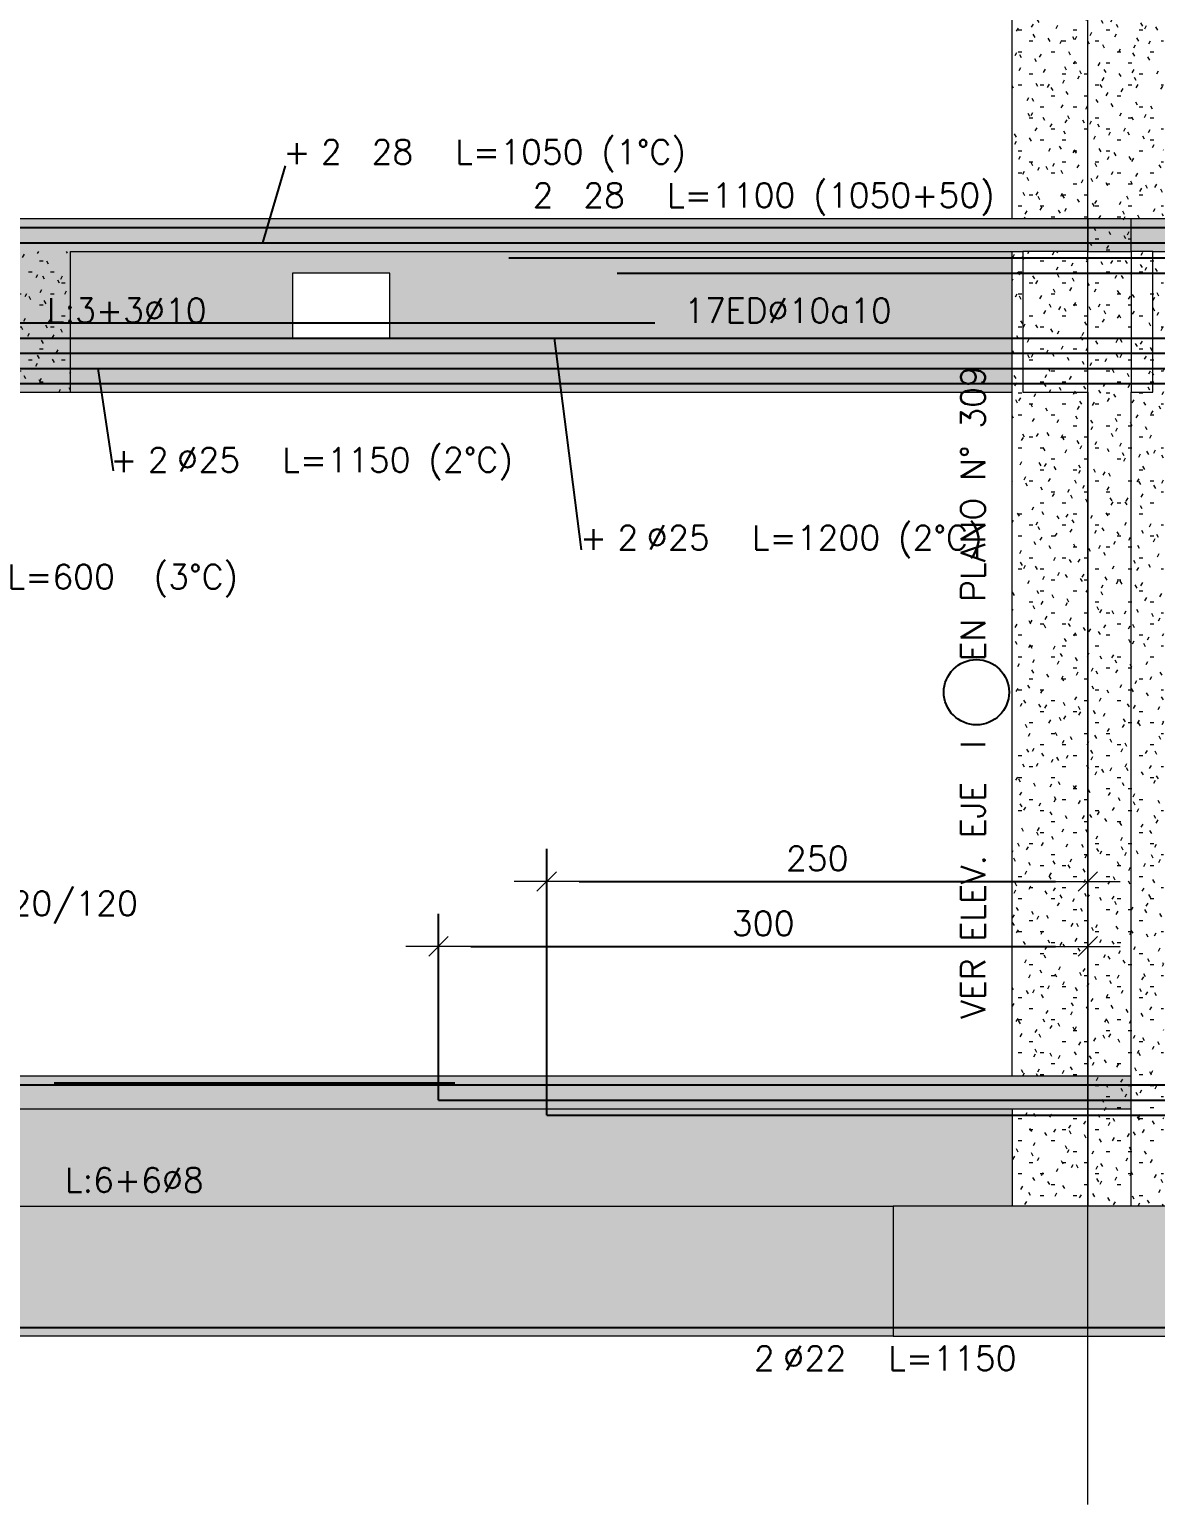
# Model space of a CAD drawing. Extents: x -3544 to 11711, y -11366 to 8565.
# Drawn here: x 3898 to 4418, y 1633 to 2315 of the extents above; entities that cross this region are included whole.
import ezdxf
from ezdxf.enums import TextEntityAlignment as Align

# ---------------------------------------------------------------- set-up
doc = ezdxf.new("R2010")
doc.units = 0
doc.header["$LTSCALE"] = 30
doc.header["$MEASUREMENT"] = 0
doc.linetypes.add('EJE2$0$RLE-PROYECCION', pattern=[0.71438, 0.47625, -0.23813])
doc.layers.get('0').update_dxf_attribs({"linetype": 'CONTINUOUS'})
doc.layers.add('EJE2$0$RLA-ACHURADO', color=30, linetype='EJE2$0$RLE-PROYECCION', lineweight=15, transparency=0.7)
for name, color, linetype, lineweight in [('EJE2$0$RLA-CONTORNO', 30, 'CONTINUOUS', 15), ('EJE2$0$RLA-COTAS', 7, 'CONTINUOUS', 9), ('EJE2$0$RLA-EJES', 1, 'CONTINUOUS', 9), ('EJE2$0$RLA-TEXTOS-1', 9, 'CONTINUOUS', 9)]:
    doc.layers.add(name, color=color, linetype=linetype, lineweight=lineweight)
doc.layers.add('EJE2$0$RLA-FE', color=7, linetype='CONTINUOUS')
doc.layers.add('EJE2$0$RLA-TEXTOS-FE', color=9, linetype='CONTINUOUS')
doc.styles.add('EJE2$0$RomanS', font='romans.shx', dxfattribs={"height": 11.25})
doc.dimstyles.new('EJE2$0$ING-50', dxfattribs={"dimscale": 50, "dimtxt": 0.27, "dimasz": 0.3, "dimexe": 0, "dimexo": 0, "dimgap": 0.1, "dimtad": 1, "dimdec": 1, "dimzin": 12, "dimdsep": 46, "dimtxsty": 'EJE2$0$RomanS', "dimblk": 'EJE2$0$TICK1', "dimblk1": 'EJE2$0$TICK1', "dimblk2": 'EJE2$0$TICK1', "dimcen": 0.09, "dimclrd": 2, "dimclre": 1, "dimclrt": 3, "dimadec": 0, "dimazin": 0, "dimtfac": 1, "dimtdec": 0, "dimtix": 1, "dimtmove": 2, "dimatfit": 3, "dimldrblk": 'EJE2$0$TICK1', "dimfxl": 0, "dimfxlon": 1, "dimtolj": 1, "dimtzin": 0, "dimarcsym": 0})
pattern_1 = [(0, (-1898.762, -1266.802), (20.32, 5.08), [1.676, -13.564, 1.676, -13.564, -81.28]), (0, (-1898.762, -1266.802), (20.32, 5.08), [-30.48, 1.676, -28.804, 1.676, -13.564, -35.56]), (0, (-1898.762, -1266.802), (20.32, 5.08), [-76.2, 1.676, -8.484, 1.676, -23.724]), (120, (-1891.142, -1264.262), (-14.559409, 15.057636), [1.676, -13.564, 1.676, -13.564, -81.28]), (120, (-1891.142, -1264.262), (-14.559409, 15.057636), [-30.48, 1.676, -28.804, 1.676, -13.564, -35.56]), (120, (-1891.142, -1264.262), (-14.559409, 15.057636), [-76.2, 1.676, -8.484, 1.676, -23.724]), (240, (-1888.602, -1254.102), (-5.760591, -20.137636), [1.676, -13.564, 1.676, -13.564, -81.28]), (240, (-1888.602, -1254.102), (-5.760591, -20.137636), [-30.48, 1.676, -28.804, 1.676, -13.564, -35.56]), (240, (-1888.602, -1254.102), (-5.760591, -20.137636), [-76.2, 1.676, -8.484, 1.676, -23.724])]

# ---------------------------------------------------------------- blocks, each defined once
blk = doc.blocks.new('*U204')
at = {"layer": 'EJE2$0$RLA-FE'}
for p, q in [((0, 0), (1118.21, 0)), ((1118.21, 0), (1168.21, 0)), ((1168.21, 0), (1200, 0)), ((1200, 0), (1200, 0))]:
    blk.add_line(p, q, dxfattribs=at)
at = {"layer": 'EJE2$0$RLA-FE', "color": 3, "style": 'EJE2$0$RomanS', "flags": 8}
for tag, p in [('F=', (622.3, 9.32)), ('NUM', (636.71, 9.32))]:
    blk.add_attdef(tag, text='', height=11.25, dxfattribs=at).set_placement(p, align=Align.RIGHT)
at = {"layer": 'EJE2$0$RLA-FE', "color": 3, "style": 'EJE2$0$RomanS'}
for tag, p, flags in [('PHI', (640.6, 9.54), 14), ('DIAM', (650.46, 9.32), 12), ('MINUS', (672.48, 9.32), 13), ('MARK', (685.87, 9.32), 13), ('TEXTO_FE1', (689.17, 9.32), 8), ('TEXTO_FE2', (756.69, 9.34), 8), ('TIPO', (598.8, -75.78), 13), ('NVECES', (584.93, -94.72), 13), ('NUMFE', (588.86, -114.48), 13), ('CAPA', (597.06, -133.6), 13), ('DESPLAZA', (278.34, -151.59), 13), ('ESPACIO', (284.39, -169.95), 13), ('CANT', (298.23, -188.75), 13)]:
    blk.add_attdef(tag, p, '', height=11.25, dxfattribs=dict(at, flags=flags))
blk = doc.blocks.new('*U208')
at = {"layer": 'EJE2$0$RLA-FE'}
blk.add_line((0, 0), (968.21, 0), dxfattribs=at)
at = {"layer": 'EJE2$0$RLA-FE', "color": 3, "style": 'EJE2$0$RomanS', "flags": 8}
for tag, p in [('F=', (256.2, 9.32)), ('NUM', (270.61, 9.32))]:
    blk.add_attdef(tag, text='', height=11.25, dxfattribs=at).set_placement(p, align=Align.RIGHT)
at = {"layer": 'EJE2$0$RLA-FE', "color": 3, "style": 'EJE2$0$RomanS'}
for tag, p, flags in [('PHI', (274.51, 9.54), 14), ('DIAM', (284.36, 9.32), 12), ('MINUS', (306.38, 9.32), 13), ('MARK', (319.78, 9.32), 13), ('TEXTO_FE1', (323.08, 9.32), 8), ('TEXTO_FE2', (390.6, 9.34), 8), ('TIPO', (523.8, -75.78), 13), ('NVECES', (509.93, -94.72), 13), ('NUMFE', (513.86, -114.48), 13), ('CAPA', (522.06, -133.6), 13), ('DESPLAZA', (278.34, -151.59), 13), ('ESPACIO', (284.39, -169.95), 13), ('CANT', (298.23, -188.75), 13)]:
    blk.add_attdef(tag, p, '', height=11.25, dxfattribs=dict(at, flags=flags))
blk = doc.blocks.new('*U207')
at = {"layer": 'EJE2$0$RLA-FE'}
blk.add_line((0, 0), (968.21, 0), dxfattribs=at)
at = {"layer": 'EJE2$0$RLA-FE', "color": 3, "style": 'EJE2$0$RomanS'}
for tag, p, flags in [('PHI', (361.7, 36.54), 14), ('DIAM', (371.56, 36.32), 12), ('MINUS', (393.57, 36.32), 13), ('MARK', (406.97, 36.32), 13), ('TEXTO_FE1', (410.27, 36.32), 8), ('TEXTO_FE2', (477.79, 36.34), 8), ('TIPO', (523.8, -75.78), 13), ('NVECES', (509.93, -94.72), 13), ('NUMFE', (513.86, -114.48), 13), ('CAPA', (522.06, -133.6), 13), ('DESPLAZA', (278.34, -151.59), 13), ('ESPACIO', (284.39, -169.95), 13), ('CANT', (298.23, -188.75), 13)]:
    blk.add_attdef(tag, p, '', height=11.25, dxfattribs=dict(at, flags=flags))
at = {"layer": 'EJE2$0$RLA-FE', "color": 3, "style": 'EJE2$0$RomanS', "flags": 8}
for tag, p in [('F=', (343.4, 36.32)), ('NUM', (357.8, 36.32))]:
    blk.add_attdef(tag, text='', height=11.25, dxfattribs=at).set_placement(p, align=Align.RIGHT)
blk = doc.blocks.new('*U209')
at = {"layer": 'EJE2$0$RLA-FE'}
for p, q in [((0, 0), (0, 0)), ((0, 0), (718.21, 0)), ((718.21, 0), (768.21, 0)), ((768.21, 0), (800, 0)), ((800, 0), (800, -50))]:
    blk.add_line(p, q, dxfattribs=at)
at = {"layer": 'EJE2$0$RLA-FE', "color": 3, "style": 'EJE2$0$RomanS', "flags": 8}
for tag, p in [('F=', (374.12, 66.32)), ('NUM', (388.53, 66.32))]:
    blk.add_attdef(tag, text='', height=11.25, dxfattribs=at).set_placement(p, align=Align.RIGHT)
at = {"layer": 'EJE2$0$RLA-FE', "color": 3, "style": 'EJE2$0$RomanS'}
for tag, p, flags in [('PHI', (392.42, 66.54), 14), ('DIAM', (402.28, 66.32), 12), ('MINUS', (424.3, 66.32), 13), ('MARK', (437.69, 66.32), 13), ('TEXTO_FE1', (440.99, 66.32), 8), ('TEXTO_FE2', (508.51, 66.34), 8), ('TIPO', (398.8, -75.78), 13), ('NVECES', (384.93, -94.72), 13), ('NUMFE', (388.86, -114.48), 13), ('CAPA', (397.06, -133.6), 13), ('DESPLAZA', (328.34, -151.59), 13), ('ESPACIO', (334.39, -169.95), 13), ('CANT', (348.23, -188.75), 13)]:
    blk.add_attdef(tag, p, '', height=11.25, dxfattribs=dict(at, flags=flags))
blk = doc.blocks.new('*U52')
at = {"layer": 'EJE2$0$RLA-FE'}
for p, q in [((0, 0), (0, 0)), ((0, 0), (668.21, 0)), ((668.21, 0), (718.21, 0)), ((718.21, 0), (750, 0)), ((750, 0), (750, -50))]:
    blk.add_line(p, q, dxfattribs=at)
at = {"layer": 'EJE2$0$RLA-FE', "color": 3, "style": 'EJE2$0$RomanS', "flags": 8}
for tag, p in [('F=', (283.44, 96.32)), ('NUM', (297.85, 96.32))]:
    blk.add_attdef(tag, text='', height=11.25, dxfattribs=at).set_placement(p, align=Align.RIGHT)
at = {"layer": 'EJE2$0$RLA-FE', "color": 3, "style": 'EJE2$0$RomanS'}
for tag, p, flags in [('PHI', (301.74, 96.54), 14), ('DIAM', (311.6, 96.32), 12), ('MINUS', (333.62, 96.32), 13), ('MARK', (347.01, 96.32), 13), ('TEXTO_FE1', (350.31, 96.32), 8), ('TEXTO_FE2', (417.83, 96.34), 8), ('TIPO', (373.8, -75.78), 13), ('NVECES', (359.93, -94.72), 13), ('NUMFE', (363.86, -114.48), 13), ('CAPA', (372.06, -133.6), 13), ('DESPLAZA', (278.34, -151.59), 13), ('ESPACIO', (284.39, -169.95), 13), ('CANT', (298.23, -188.75), 13)]:
    blk.add_attdef(tag, p, '', height=11.25, dxfattribs=dict(at, flags=flags))
blk = doc.blocks.new('*U190')
at = {"layer": 'EJE2$0$RLA-FE'}
for p, q in [((0, 0), (1068.21, 0)), ((1068.21, 0), (1118.21, 0)), ((1118.21, 0), (1150, 0)), ((1150, 0), (1150, 0))]:
    blk.add_line(p, q, dxfattribs=at)
at = {"layer": 'EJE2$0$RLA-FE', "color": 3, "style": 'EJE2$0$RomanS', "flags": 8}
for tag, p in [('F=', (396.34, -19.89)), ('NUM', (410.75, -19.89))]:
    blk.add_attdef(tag, text='', height=11.25, dxfattribs=at).set_placement(p, align=Align.RIGHT)
at = {"layer": 'EJE2$0$RLA-FE', "color": 3, "style": 'EJE2$0$RomanS'}
for tag, p, flags in [('PHI', (414.65, -19.68), 12), ('DIAM', (424.5, -19.89), 12), ('MINUS', (446.52, -19.89), 13), ('MARK', (459.91, -19.89), 13), ('TEXTO_FE1', (463.21, -19.89), 8), ('TEXTO_FE2', (530.73, -19.88), 8), ('TIPO', (573.8, -57.92), 13), ('NVECES', (559.93, -76.86), 13), ('NUMFE', (563.86, -96.62), 13), ('CAPA', (572.06, -115.74), 13), ('DESPLAZA', (277.18, -134.17), 13), ('ESPACIO', (283.22, -152.53), 13), ('CANT', (297.06, -171.33), 13)]:
    blk.add_attdef(tag, p, '', height=11.25, dxfattribs=dict(at, flags=flags))
blk = doc.blocks.new('*U60')
at = {"layer": 'EJE2$0$RLA-FE'}
blk.add_line((0, 0), (1068.21, 0), dxfattribs=at)
at = {"layer": 'EJE2$0$RLA-FE', "color": 3, "style": 'EJE2$0$RomanS', "flags": 8}
for tag, p in [('F=', (483.44, -47.89)), ('NUM', (497.85, -47.89))]:
    blk.add_attdef(tag, text='', height=11.25, dxfattribs=at).set_placement(p, align=Align.RIGHT)
at = {"layer": 'EJE2$0$RLA-FE', "color": 3, "style": 'EJE2$0$RomanS'}
for tag, p, flags in [('PHI', (501.74, -47.68), 12), ('DIAM', (511.6, -47.89), 12), ('MINUS', (533.62, -47.89), 13), ('MARK', (547.01, -47.89), 13), ('TEXTO_FE1', (550.31, -47.89), 8), ('TEXTO_FE2', (617.83, -47.88), 8), ('TIPO', (573.8, -57.92), 13), ('NVECES', (559.93, -76.86), 13), ('NUMFE', (563.86, -96.62), 13), ('CAPA', (572.06, -115.74), 13), ('DESPLAZA', (277.18, -134.17), 13), ('ESPACIO', (283.22, -152.53), 13), ('CANT', (297.06, -171.33), 13)]:
    blk.add_attdef(tag, p, '', height=11.25, dxfattribs=dict(at, flags=flags))
blk = doc.blocks.new('*U210')
at = {"layer": 'EJE2$0$RLA-FE'}
for p, q in [((900, 0), (900, 50)), ((0, 0), (0, 0)), ((0, 0), (818.21, 0)), ((818.21, 0), (868.21, 0)), ((868.21, 0), (900, 0))]:
    blk.add_line(p, q, dxfattribs=at)
at = {"layer": 'EJE2$0$RLA-FE', "color": 3, "style": 'EJE2$0$RomanS', "flags": 8}
for tag, p in [('F=', (563.12, -19.89)), ('NUM', (577.53, -19.89))]:
    blk.add_attdef(tag, text='', height=11.25, dxfattribs=at).set_placement(p, align=Align.RIGHT)
at = {"layer": 'EJE2$0$RLA-FE', "color": 3, "style": 'EJE2$0$RomanS'}
for tag, p, flags in [('PHI', (581.42, -19.68), 12), ('DIAM', (591.28, -19.89), 12), ('MINUS', (613.3, -19.89), 13), ('MARK', (626.69, -19.89), 13), ('TEXTO_FE1', (629.99, -19.89), 8), ('TEXTO_FE2', (697.51, -19.88), 8), ('TIPO', (448.8, -57.92), 13), ('NVECES', (434.93, -76.86), 13), ('NUMFE', (438.86, -96.62), 13), ('CAPA', (447.06, -115.74), 13), ('DESPLAZA', (277.18, -134.17), 13), ('ESPACIO', (283.22, -152.53), 13), ('CANT', (297.06, -171.33), 13)]:
    blk.add_attdef(tag, p, '', height=11.25, dxfattribs=dict(at, flags=flags))
blk = doc.blocks.new('*U192')
at = {"layer": 'EJE2$0$RLA-FE'}
for p, q in [((0, 0), (1068.21, 0)), ((1068.21, 0), (1118.21, 0)), ((1118.21, 0), (1150, 0)), ((1150, 0), (1150, 0))]:
    blk.add_line(p, q, dxfattribs=at)
at = {"layer": 'EJE2$0$RLA-FE', "color": 3, "style": 'EJE2$0$RomanS'}
for tag, p, flags in [('TIPO', (573.8, -57.92), 13), ('PHI', (470.93, -72.68), 12), ('DIAM', (480.79, -72.89), 12), ('MINUS', (502.81, -72.89), 13), ('MARK', (516.2, -72.89), 13), ('TEXTO_FE1', (519.5, -72.89), 8), ('NVECES', (559.93, -76.86), 13), ('TEXTO_FE2', (587.02, -72.88), 8), ('NUMFE', (563.86, -96.62), 13), ('CAPA', (572.06, -115.74), 13), ('DESPLAZA', (277.18, -134.17), 13), ('ESPACIO', (283.22, -152.53), 13), ('CANT', (297.06, -171.33), 13)]:
    blk.add_attdef(tag, p, '', height=11.25, dxfattribs=dict(at, flags=flags))
at = {"layer": 'EJE2$0$RLA-FE', "color": 3, "style": 'EJE2$0$RomanS', "flags": 8}
for tag, p in [('F=', (452.63, -72.89)), ('NUM', (467.04, -72.89))]:
    blk.add_attdef(tag, text='', height=11.25, dxfattribs=at).set_placement(p, align=Align.RIGHT)
blk = doc.blocks.new('*U211')
at = {"layer": 'EJE2$0$RLA-FE'}
for p, q in [((800, 0), (800, 50)), ((0, 0), (0, 0)), ((0, 0), (718.21, 0)), ((718.21, 0), (768.21, 0)), ((768.21, 0), (800, 0))]:
    blk.add_line(p, q, dxfattribs=at)
at = {"layer": 'EJE2$0$RLA-FE', "color": 3, "style": 'EJE2$0$RomanS'}
for tag, p, flags in [('TIPO', (398.8, -57.92), 13), ('PHI', (334.8, -72.68), 12), ('DIAM', (344.65, -72.89), 12), ('MINUS', (366.67, -72.89), 13), ('MARK', (380.06, -72.89), 13), ('TEXTO_FE1', (383.37, -72.89), 8), ('NVECES', (384.93, -76.86), 13), ('TEXTO_FE2', (450.89, -72.88), 8), ('NUMFE', (388.86, -96.62), 13), ('CAPA', (397.06, -115.74), 13), ('DESPLAZA', (277.18, -134.17), 13), ('ESPACIO', (283.22, -152.53), 13), ('CANT', (297.06, -171.33), 13)]:
    blk.add_attdef(tag, p, '', height=11.25, dxfattribs=dict(at, flags=flags))
at = {"layer": 'EJE2$0$RLA-FE', "color": 3, "style": 'EJE2$0$RomanS', "flags": 8}
for tag, p in [('F=', (316.49, -72.89)), ('NUM', (330.9, -72.89))]:
    blk.add_attdef(tag, text='', height=11.25, dxfattribs=at).set_placement(p, align=Align.RIGHT)
blk = doc.blocks.new('*U195')
at = {"layer": 'EJE2$0$RLA-FE'}
blk.add_line((0, 0), (1118.21, 0), dxfattribs=at)
at = {"layer": 'EJE2$0$RLA-FE', "color": 3, "style": 'EJE2$0$RomanS'}
for tag, p, flags in [('TIPO', (598.8, -57.92), 13), ('NVECES', (584.93, -76.86), 13), ('PHI', (576.2, -97.68), 12), ('DIAM', (586.05, -97.89), 12), ('NUMFE', (588.86, -96.62), 13), ('MINUS', (608.07, -97.89), 13), ('MARK', (621.46, -97.89), 13), ('TEXTO_FE1', (624.77, -97.89), 8), ('TEXTO_FE2', (692.29, -97.88), 8), ('CAPA', (597.06, -115.74), 13), ('DESPLAZA', (277.18, -134.17), 13), ('ESPACIO', (283.22, -152.53), 13), ('CANT', (297.06, -171.33), 13)]:
    blk.add_attdef(tag, p, '', height=11.25, dxfattribs=dict(at, flags=flags))
at = {"layer": 'EJE2$0$RLA-FE', "color": 3, "style": 'EJE2$0$RomanS', "flags": 8}
for tag, p in [('F=', (557.89, -97.89)), ('NUM', (572.3, -97.89))]:
    blk.add_attdef(tag, text='', height=11.25, dxfattribs=at).set_placement(p, align=Align.RIGHT)
blk = doc.blocks.new('*U194')
at = {"layer": 'EJE2$0$RLA-FE'}
for p, q in [((0, 0), (0, 0)), ((0, 0), (518.21, 0)), ((518.21, 0), (568.21, 0)), ((568.21, 0), (600, 0)), ((600, 0), (600, 0))]:
    blk.add_line(p, q, dxfattribs=at)
at = {"layer": 'EJE2$0$RLA-FE', "color": 3, "style": 'EJE2$0$RomanS'}
for tag, p, flags in [('TIPO', (298.8, -57.92), 13), ('NVECES', (284.93, -76.86), 13), ('NUMFE', (288.86, -96.62), 13), ('CAPA', (297.06, -115.74), 13), ('PHI', (252.31, -122.68), 12), ('DIAM', (262.17, -122.89), 12), ('MINUS', (284.19, -122.89), 13), ('MARK', (297.58, -122.89), 13), ('TEXTO_FE1', (300.88, -122.89), 8), ('TEXTO_FE2', (368.4, -122.88), 8), ('DESPLAZA', (277.18, -134.17), 13), ('ESPACIO', (283.22, -152.53), 13), ('CANT', (297.06, -171.33), 13)]:
    blk.add_attdef(tag, p, '', height=11.25, dxfattribs=dict(at, flags=flags))
at = {"layer": 'EJE2$0$RLA-FE', "color": 3, "style": 'EJE2$0$RomanS', "flags": 8}
for tag, p in [('F=', (234.01, -122.89)), ('NUM', (248.42, -122.89))]:
    blk.add_attdef(tag, text='', height=11.25, dxfattribs=at).set_placement(p, align=Align.RIGHT)
blk = doc.blocks.new('*U174')
at = {"layer": 'EJE2$0$RLA-FE'}
for p, q in [((0, 0), (1068.21, 0)), ((1068.21, 0), (1118.21, 0)), ((1118.21, 0), (1150, 0)), ((1150, 0), (1150, 0))]:
    blk.add_line(p, q, dxfattribs=at)
at = {"layer": 'EJE2$0$RLA-FE', "color": 3, "style": 'EJE2$0$RomanS', "flags": 8}
for tag, p in [('F=', (555.56, 9.32)), ('NUM', (569.97, 9.32))]:
    blk.add_attdef(tag, text='', height=11.25, dxfattribs=at).set_placement(p, align=Align.RIGHT)
at = {"layer": 'EJE2$0$RLA-FE', "color": 3, "style": 'EJE2$0$RomanS'}
for tag, p, flags in [('PHI', (573.87, 9.54), 14), ('DIAM', (583.72, 9.32), 12), ('MINUS', (605.74, 9.32), 13), ('MARK', (619.13, 9.32), 13), ('TEXTO_FE1', (622.43, 9.32), 8), ('TEXTO_FE2', (689.95, 9.34), 8), ('TIPO', (573.8, -75.78), 13), ('NVECES', (559.93, -94.72), 13), ('NUMFE', (563.86, -114.48), 13), ('CAPA', (572.06, -133.6), 13), ('DESPLAZA', (278.34, -151.59), 13), ('ESPACIO', (284.39, -169.95), 13), ('CANT', (298.23, -188.75), 13)]:
    blk.add_attdef(tag, p, '', height=11.25, dxfattribs=dict(at, flags=flags))
blk = doc.blocks.new('*U151')
at = {"layer": 'EJE2$0$RLA-FE'}
for q in [(0, 0), (928.21, 0)]:
    blk.add_line((0, 0), q, dxfattribs=at)
at = {"layer": 'EJE2$0$RLA-FE', "color": 3, "style": 'EJE2$0$RomanS', "flags": 8}
for tag, p in [('F=', (590.69, 9.32)), ('NUM', (605.09, 9.32))]:
    blk.add_attdef(tag, text='', height=11.25, dxfattribs=at).set_placement(p, align=Align.RIGHT)
at = {"layer": 'EJE2$0$RLA-FE', "color": 3, "style": 'EJE2$0$RomanS'}
for tag, p, flags in [('PHI', (608.99, 9.54), 14), ('DIAM', (618.85, 9.32), 12), ('MINUS', (640.86, 9.32), 13), ('MARK', (654.26, 9.32), 13), ('TEXTO_FE1', (657.56, 9.32), 8), ('TEXTO_FE2', (725.08, 9.34), 8), ('TIPO', (503.8, -75.78), 13), ('NVECES', (489.93, -94.72), 13), ('NUMFE', (493.86, -114.48), 13), ('CAPA', (502.06, -133.6), 13), ('DESPLAZA', (278.34, -151.59), 13), ('ESPACIO', (284.39, -169.95), 13), ('CANT', (298.23, -188.75), 13)]:
    blk.add_attdef(tag, p, '', height=11.25, dxfattribs=dict(at, flags=flags))
blk = doc.blocks.new('*U67')
at = {"layer": 'EJE2$0$RLA-FE', "color": 6}
blk.add_line((0, 1), (185, 1), dxfattribs=at)
at = {"layer": 'EJE2$0$RLA-FE', "color": 3, "style": 'EJE2$0$RomanS', "flags": 8}
for tag, p in [('(', (78.16, 9.14)), (')', (116.49, 9.14)), ('EMP', (97.18, 9.14))]:
    blk.add_attdef(tag, text='', height=11.25, dxfattribs=at).set_placement(p, align=Align.CENTER)
blk = doc.blocks.new('*U57')
at = {"layer": 'EJE2$0$RLA-FE'}
blk.add_line((0, 0), (1068.21, 0), dxfattribs=at)
at = {"layer": 'EJE2$0$RLA-FE', "color": 3, "style": 'EJE2$0$RomanS', "flags": 8}
for tag, p in [('F=', (483.44, -19.89)), ('NUM', (497.85, -19.89))]:
    blk.add_attdef(tag, text='', height=11.25, dxfattribs=at).set_placement(p, align=Align.RIGHT)
at = {"layer": 'EJE2$0$RLA-FE', "color": 3, "style": 'EJE2$0$RomanS'}
for tag, p, flags in [('PHI', (501.74, -19.68), 12), ('DIAM', (511.6, -19.89), 12), ('MINUS', (533.62, -19.89), 13), ('MARK', (547.01, -19.89), 13), ('TEXTO_FE1', (550.31, -19.89), 8), ('TEXTO_FE2', (617.83, -19.88), 8), ('TIPO', (573.8, -57.92), 13), ('NVECES', (559.93, -76.86), 13), ('NUMFE', (563.86, -96.62), 13), ('CAPA', (572.06, -115.74), 13), ('DESPLAZA', (277.18, -134.17), 13), ('ESPACIO', (283.22, -152.53), 13), ('CANT', (297.06, -171.33), 13)]:
    blk.add_attdef(tag, p, '', height=11.25, dxfattribs=dict(at, flags=flags))
blk = doc.blocks.new('*U172')
at = {"layer": 'EJE2$0$RLA-FE'}
for p, q in [((0, 0), (0, 0)), ((0, 0), (518.21, 0)), ((518.21, 0), (568.21, 0)), ((568.21, 0), (600, 0)), ((600, 0), (600, 0))]:
    blk.add_line(p, q, dxfattribs=at)
at = {"layer": 'EJE2$0$RLA-FE', "color": 3, "style": 'EJE2$0$RomanS'}
for tag, p, flags in [('PHI', (425.24, 36.54), 14), ('DIAM', (435.1, 36.32), 12), ('MINUS', (457.12, 36.32), 13), ('MARK', (470.51, 36.32), 13), ('TEXTO_FE1', (473.81, 36.32), 8), ('TEXTO_FE2', (541.33, 36.34), 8), ('TIPO', (298.8, -75.78), 13), ('NVECES', (284.93, -94.72), 13), ('NUMFE', (288.86, -114.48), 13), ('CAPA', (297.06, -133.6), 13), ('DESPLAZA', (278.34, -151.59), 13), ('ESPACIO', (284.39, -169.95), 13), ('CANT', (298.23, -188.75), 13)]:
    blk.add_attdef(tag, p, '', height=11.25, dxfattribs=dict(at, flags=flags))
at = {"layer": 'EJE2$0$RLA-FE', "color": 3, "style": 'EJE2$0$RomanS', "flags": 8}
for tag, p in [('F=', (406.94, 36.32)), ('NUM', (421.35, 36.32))]:
    blk.add_attdef(tag, text='', height=11.25, dxfattribs=at).set_placement(p, align=Align.RIGHT)
blk = doc.blocks.new('EJE2$0$TICK1')
for points in [[(-1, 0), (1, 0)], [(-0.3, -0.3), (0.3, 0.3)]]:
    blk.add_lwpolyline(points)
blk = doc.blocks.new('*D167')
at = {"layer": 'EJE2$0$RLA-COTAS', "color": 2, "lineweight": -2, "transparency": 16777216}
blk.add_line((1320.48, -341), (1590.48, -341), dxfattribs=at)
at = {"layer": 'EJE2$0$RLA-COTAS', "color": 2, "lineweight": -2, "transparency": 16777216, "xscale": 15, "yscale": 15, "zscale": 15, "rotation": 180}
blk.add_blockref('EJE2$0$TICK1', (1305.48, -341), dxfattribs=at)
at = {"layer": 'EJE2$0$RLA-COTAS', "color": 2, "lineweight": -2, "transparency": 16777216, "xscale": 15, "yscale": 15, "zscale": 15}
blk.add_blockref('EJE2$0$TICK1', (1605.48, -341), dxfattribs=at)
at = {"layer": 'EJE2$0$RLA-COTAS', "color": 3, "transparency": 16777216, "insert": (1455.48, -330.38), "char_height": 11.25, "attachment_point": 5, "style": 'EJE2$0$RomanS'}
blk.add_mtext('\\A1;300', dxfattribs=at)
blk = doc.blocks.new('*U173')
at = {"layer": 'EJE2$0$RLA-FE'}
for p, q in [((0, 0), (0, 0)), ((0, 0), (418.21, 0)), ((418.21, 0), (468.21, 0)), ((468.21, 0), (500, 0)), ((500, 0), (500, 0))]:
    blk.add_line(p, q, dxfattribs=at)
at = {"layer": 'EJE2$0$RLA-FE', "color": 3, "style": 'EJE2$0$RomanS', "flags": 8}
for tag, p in [('F=', (340.12, 66.32)), ('NUM', (354.53, 66.32))]:
    blk.add_attdef(tag, text='', height=11.25, dxfattribs=at).set_placement(p, align=Align.RIGHT)
at = {"layer": 'EJE2$0$RLA-FE', "color": 3, "style": 'EJE2$0$RomanS'}
for tag, p, flags in [('PHI', (358.42, 66.54), 14), ('DIAM', (368.28, 66.32), 12), ('MINUS', (390.3, 66.32), 13), ('MARK', (403.69, 66.32), 13), ('TEXTO_FE1', (406.99, 66.32), 8), ('TEXTO_FE2', (474.51, 66.34), 8), ('TIPO', (248.8, -75.78), 13), ('NVECES', (234.93, -94.72), 13), ('NUMFE', (238.86, -114.48), 13), ('CAPA', (247.06, -133.6), 13), ('DESPLAZA', (278.34, -151.59), 13), ('ESPACIO', (284.39, -169.95), 13), ('CANT', (298.23, -188.75), 13)]:
    blk.add_attdef(tag, p, '', height=11.25, dxfattribs=dict(at, flags=flags))
blk = doc.blocks.new('*D168')
at = {"layer": 'EJE2$0$RLA-COTAS', "color": 2, "lineweight": -2, "transparency": 16777216}
blk.add_line((1370.48, -311), (1590.48, -311), dxfattribs=at)
at = {"layer": 'EJE2$0$RLA-COTAS', "color": 2, "lineweight": -2, "transparency": 16777216, "xscale": 15, "yscale": 15, "zscale": 15, "rotation": 180}
blk.add_blockref('EJE2$0$TICK1', (1355.48, -311), dxfattribs=at)
at = {"layer": 'EJE2$0$RLA-COTAS', "color": 2, "lineweight": -2, "transparency": 16777216, "xscale": 15, "yscale": 15, "zscale": 15}
blk.add_blockref('EJE2$0$TICK1', (1605.48, -311), dxfattribs=at)
at = {"layer": 'EJE2$0$RLA-COTAS', "color": 3, "transparency": 16777216, "insert": (1480.48, -300.38), "char_height": 11.25, "attachment_point": 5, "style": 'EJE2$0$RomanS'}
blk.add_mtext('\\A1;250', dxfattribs=at)
blk = doc.blocks.new('EJE2')
at = {"layer": 'EJE2$0$RLA-ACHURADO'}
h = blk.add_hatch(dxfattribs=at)
h.set_pattern_fill('FP_1', color=256, style=0, pattern_type=2)
h.set_pattern_definition(pattern_1)
h.paths.add_polyline_path([(1605.48, -5), (1640.48, -5), (1640.48, 376), (1635.48, 376), (1635.48, 311), (1575.48, 311), (1575.48, 376), (1570.48, 376), (1570.48, -5)], flags=0)
h = blk.add_hatch(dxfattribs=at)
h.set_pattern_fill('FP_1', color=256, style=0, pattern_type=2)
h.set_pattern_definition(pattern_1)
h.paths.add_polyline_path([(-1423.06, -20), (1625.48, -20), (1625.48, -5), (-1734.52, -5), (-1734.52, -20)], flags=0)
h.paths.add_polyline_path([(-2429.52, -20), (-2054.52, -20), (-2054.52, -5), (-2429.52, -5)], flags=0)
h = blk.add_hatch(dxfattribs=at)
h.set_pattern_fill('FP_1', color=256, style=0, pattern_type=2)
h.set_pattern_definition(pattern_1)
h.paths.add_polyline_path([(1625.48, -461), (1625.48, -5), (1605.48, -5), (1605.48, -461)], flags=0)
h = blk.add_hatch(dxfattribs=at)
h.set_pattern_fill('FP_1', color=256, style=0, pattern_type=2)
h.set_pattern_definition(pattern_1)
h.paths.add_polyline_path([(2140.48, -20), (2140.48, -5), (1625.48, -5), (1625.48, -20)], flags=0)
h = blk.add_hatch(dxfattribs=at)
h.set_pattern_fill('FP_1', color=256, style=0, pattern_type=2)
h.set_pattern_definition([(0, (1101.238, -2467.1674), (20.32, 5.08), [1.676, -13.564, 1.676, -13.564, -81.28]), (0, (1101.238, -2467.1674), (20.32, 5.08), [-30.48, 1.676, -28.804, 1.676, -13.564, -35.56]), (0, (1101.238, -2467.1674), (20.32, 5.08), [-76.2, 1.676, -8.484, 1.676, -23.724]), (120, (1108.858, -2464.6274), (-14.559409, 15.057636), [1.676, -13.564, 1.676, -13.564, -81.28]), (120, (1108.858, -2464.6274), (-14.559409, 15.057636), [-30.48, 1.676, -28.804, 1.676, -13.564, -35.56]), (120, (1108.858, -2464.6274), (-14.559409, 15.057636), [-76.2, 1.676, -8.484, 1.676, -23.724]), (240, (1111.398, -2454.4674), (-5.760591, -20.137636), [1.676, -13.564, 1.676, -13.564, -81.28]), (240, (1111.398, -2454.4674), (-5.760591, -20.137636), [-30.48, 1.676, -28.804, 1.676, -13.564, -35.56]), (240, (1111.398, -2454.4674), (-5.760591, -20.137636), [-76.2, 1.676, -8.484, 1.676, -23.724])])
h.paths.add_polyline_path([(1237.98, -30), (1282.98, -30), (1282.98, -60), (1237.98, -60)])
h.paths.add_polyline_path([(1570.48, -85), (1570.48, -20), (640.48, -20), (640.48, -85)])
h.paths.add_polyline_path([(972.98, -30), (972.98, -60), (927.98, -60), (927.98, -30)])
h = blk.add_hatch(dxfattribs=at)
h.set_pattern_fill('FP_1', color=256, style=0, pattern_type=2)
h.set_pattern_definition(pattern_1)
h.paths.add_polyline_path([(1135.48, -85), (1135.48, -20), (1075.48, -20), (1075.48, -85)], flags=0)
h = blk.add_hatch(dxfattribs=at)
h.set_pattern_fill('FP_1', color=256, style=0, pattern_type=2)
h.set_pattern_definition(pattern_1)
h.paths.add_polyline_path([(1640.48, -461), (1640.48, -20), (1635.48, -20), (1635.48, -85), (1625.48, -85), (1625.48, -461)], flags=0)
h.paths.add_polyline_path([(1570.48, -461), (1605.48, -461), (1605.48, -416), (1570.48, -416)], flags=0)
h.paths.add_polyline_path([(1570.48, -401), (1605.48, -401), (1605.48, -85), (1575.48, -85), (1575.48, -20), (1570.48, -20), (1570.48, -85)], flags=0)
h = blk.add_hatch(dxfattribs=at)
h.set_pattern_fill('FP_1', color=256, style=0, pattern_type=2)
h.set_pattern_definition(pattern_1)
h.paths.add_polyline_path([(1625.48, -85), (1635.48, -85), (1635.48, -20), (1625.48, -20)], flags=0)
h.paths.add_polyline_path([(1575.48, -85), (1605.48, -85), (1605.48, -20), (1575.48, -20)], flags=0)
h = blk.add_hatch(dxfattribs=at)
h.set_pattern_fill('FP_1', color=256, style=0, pattern_type=2)
h.set_pattern_definition(pattern_1)
h.paths.add_polyline_path([(-1359.52, -416), (1625.48, -416), (1625.48, -401), (-1359.52, -401)], flags=0)
h = blk.add_hatch(dxfattribs=at)
h.set_pattern_fill('FP_1', color=256, style=0, pattern_type=2)
h.set_pattern_definition(pattern_1)
h.paths.add_polyline_path([(640.48, -461), (1570.48, -461), (1570.48, -416), (640.48, -416)], flags=0)
h = blk.add_hatch(dxfattribs=at)
h.set_pattern_fill('FP_1', color=256, style=0, pattern_type=2)
h.set_pattern_definition(pattern_1)
h.paths.add_polyline_path([(805.48, -521), (1515.48, -521), (1515.48, -461), (805.48, -461)], flags=0)
h = blk.add_hatch(dxfattribs=at)
h.set_pattern_fill('FP_1', color=256, style=0, pattern_type=2)
h.set_pattern_definition(pattern_1)
h.paths.add_polyline_path([(2200.48, -521), (2200.48, -461), (1515.48, -461), (1515.48, -521)], flags=0)
at = {"layer": 'EJE2$0$RLA-CONTORNO'}
for p, q in [((1570.48, -5), (1570.48, 376)), ((2140.48, -5), (-1734.52, -5)), ((1605.48, -5), (1605.48, -20)), ((1625.48, -20), (1625.48, -5)), ((1135.48, -20), (1575.48, -20)), ((1135.48, -85), (1135.48, -20)), ((1570.48, -401), (1570.48, -20)), ((1575.48, -20), (1575.48, -85)), ((1605.48, -20), (1575.49, -20)), ((1605.48, -20), (1625.48, -20)), ((1605.48, -85), (1605.48, -20)), ((1625.48, -20), (1625.48, -85)), ((1635.48, -20), (1625.49, -20)), ((1635.48, -85), (1635.48, -20)), ((1635.48, -20), (2075.48, -20)), ((1075.48, -85), (1135.48, -85)), ((1135.48, -85), (1570.48, -85)), ((1575.48, -85), (1605.48, -85)), ((1605.48, -85), (1605.48, -461)), ((1625.48, -461), (1625.48, -85)), ((1625.48, -85), (1635.48, -85)), ((1625.48, -401), (-1734.52, -401)), ((-1379.52, -416), (1625.48, -416)), ((1570.48, -416), (1570.48, -461)), ((805.48, -461), (1515.48, -461)), ((2095.48, -461), (1515.48, -461)), ((1515.48, -461), (1515.48, -521)), ((1515.48, -521), (805.48, -521)), ((1515.48, -521), (2200.48, -521))]:
    blk.add_line(p, q, dxfattribs=at)
blk.add_lwpolyline([(1237.98, -60), (1282.98, -60), (1282.98, -30), (1237.98, -30)], close=True, dxfattribs=at)
at = {"layer": 'EJE2$0$RLA-EJES'}
blk.add_line((1605.48, -598.79), (1605.48, 1460.5), dxfattribs=at)
at = {"layer": 'EJE2$0$RLA-FE', "color": 2}
for p, q in [((1234.59, 19.47), (1224.13, -16)), ((1371.59, -157.89), (1359.09, -60)), ((1155.35, -121.41), (1148.2, -74))]:
    blk.add_line(p, q, dxfattribs=at)
at = {"layer": 'EJE2$0$RLA-FE', "color": 1}
for p, q in [((1355.48, -419), (1355.48, -296)), ((1305.48, -412), (1305.48, -326))]:
    blk.add_line(p, q, dxfattribs=at)
at = {"layer": 'EJE2$0$RLA-TEXTOS-FE', "color": 2}
blk.add_circle((1554.01, -223.61), 15.07, dxfattribs=at)
at = {"layer": 'EJE2$0$RLA-FE'}
ref = blk.add_blockref('*U52', (1387.98, -30), dxfattribs=at)
ref.add_attrib('DIAM', '28', (1699.58, 66.32), dxfattribs={"color": 3, "height": 11.25, "style": 'EJE2$0$RomanS'})
ref.add_attrib('NUM', '2', dxfattribs={"color": 3, "height": 11.25, "style": 'EJE2$0$RomanS'}).set_placement((1685.83, 66.32), align=Align.RIGHT)
ref.add_attrib('TEXTO_FE1', 'L=800', (1738.29, 66.32), dxfattribs={"color": 3, "height": 11.25, "style": 'EJE2$0$RomanS'})
ref.add_attrib('TEXTO_FE2', '(3°C)(750+50)', (1805.81, 66.34), dxfattribs={"color": 3, "height": 11.25, "style": 'EJE2$0$RomanS'})
ref.add_attrib('F=', '+', dxfattribs={"color": 3, "height": 11.25, "style": 'EJE2$0$RomanS'}).set_placement((1671.42, 66.32), align=Align.RIGHT)
ref = blk.add_blockref('*U209', (1337.98, -23), dxfattribs=at)
ref.add_attrib('DIAM', '28', (1740.26, 43.32), dxfattribs={"color": 3, "height": 11.25, "style": 'EJE2$0$RomanS'})
ref.add_attrib('NUM', '4', dxfattribs={"color": 3, "height": 11.25, "style": 'EJE2$0$RomanS'}).set_placement((1726.51, 43.32), align=Align.RIGHT)
ref.add_attrib('TEXTO_FE1', 'L=850', (1778.97, 43.32), dxfattribs={"color": 3, "height": 11.25, "style": 'EJE2$0$RomanS'})
ref.add_attrib('TEXTO_FE2', '(2°C)(800+50)', (1846.49, 43.34), dxfattribs={"color": 3, "height": 11.25, "style": 'EJE2$0$RomanS'})
ref.add_attrib('F=', '+', dxfattribs={"color": 3, "height": 11.25, "style": 'EJE2$0$RomanS'}).set_placement((1712.1, 43.32), align=Align.RIGHT)
ref = blk.add_blockref('*U207', (902.98, -16), dxfattribs=at)
ref.add_attrib('DIAM', '28', (1274.54, 20.32), dxfattribs={"color": 3, "height": 11.25, "style": 'EJE2$0$RomanS'})
ref.add_attrib('NUM', '2', dxfattribs={"color": 3, "height": 11.25, "style": 'EJE2$0$RomanS'}).set_placement((1260.78, 20.32), align=Align.RIGHT)
ref.add_attrib('TEXTO_FE1', 'L=1050', (1313.25, 20.32), dxfattribs={"color": 3, "height": 11.25, "style": 'EJE2$0$RomanS'})
ref.add_attrib('TEXTO_FE2', '(1°C)', (1380.77, 20.34), dxfattribs={"color": 3, "height": 11.25, "style": 'EJE2$0$RomanS'})
ref.add_attrib('F=', '+', dxfattribs={"color": 3, "height": 11.25, "style": 'EJE2$0$RomanS'}).set_placement((1246.38, 20.32), align=Align.RIGHT)
ref = blk.add_blockref('*U208', (1087.98, -9), dxfattribs=at)
ref.add_attrib('DIAM', '28', (1372.35, 0.32), dxfattribs={"color": 3, "height": 11.25, "style": 'EJE2$0$RomanS'})
ref.add_attrib('NUM', '2', dxfattribs={"color": 3, "height": 11.25, "style": 'EJE2$0$RomanS'}).set_placement((1358.59, 0.32), align=Align.RIGHT)
ref.add_attrib('TEXTO_FE1', 'L=1100', (1411.06, 0.32), dxfattribs={"color": 3, "height": 11.25, "style": 'EJE2$0$RomanS'})
ref.add_attrib('TEXTO_FE2', '(1050+50)', (1478.58, 0.34), dxfattribs={"color": 3, "height": 11.25, "style": 'EJE2$0$RomanS'})
for name, p in [('*U204', (82.98, -9)), ('*U192', (385.48, -67)), ('*U190', (272.98, -81)), ('*U174', (162.98, -405)), ('*U151', (1127.98, -405)), ('*U67', (1127.98, -405))]:
    blk.add_blockref(name, p, dxfattribs=at)
ref = blk.add_blockref('*U211', (1337.98, -67), dxfattribs=at)
ref.add_attrib('DIAM', '25', (1682.63, -139.89), dxfattribs={"color": 3, "height": 11.25, "style": 'EJE2$0$RomanS'})
ref.add_attrib('NUM', '2', dxfattribs={"color": 3, "height": 11.25, "style": 'EJE2$0$RomanS'}).set_placement((1668.88, -139.89), align=Align.RIGHT)
ref.add_attrib('TEXTO_FE1', 'L=850', (1721.35, -139.89), dxfattribs={"color": 3, "height": 11.25, "style": 'EJE2$0$RomanS'})
ref.add_attrib('TEXTO_FE2', '(2°C)(800+50)', (1788.87, -139.88), dxfattribs={"color": 3, "height": 11.25, "style": 'EJE2$0$RomanS'})
ref.add_attrib('PHI', '%%C', (1672.78, -139.68), dxfattribs={"color": 3, "height": 11.25, "style": 'EJE2$0$RomanS'})
ref = blk.add_blockref('*U210', (1237.98, -81), dxfattribs=at)
ref.add_attrib('DIAM', '25', (1829.26, -100.89), dxfattribs={"color": 3, "height": 11.25, "style": 'EJE2$0$RomanS'})
ref.add_attrib('NUM', '2', dxfattribs={"color": 3, "height": 11.25, "style": 'EJE2$0$RomanS'}).set_placement((1815.51, -100.89), align=Align.RIGHT)
ref.add_attrib('TEXTO_FE1', 'L=950', (1867.97, -100.89), dxfattribs={"color": 3, "height": 11.25, "style": 'EJE2$0$RomanS'})
ref.add_attrib('TEXTO_FE2', '(900+50)', (1935.49, -100.88), dxfattribs={"color": 3, "height": 11.25, "style": 'EJE2$0$RomanS'})
ref.add_attrib('PHI', '%%C', (1819.4, -100.68), dxfattribs={"color": 3, "height": 11.25, "style": 'EJE2$0$RomanS'})
ref = blk.add_blockref('*U194', (805.48, -53), dxfattribs=at)
ref.add_attrib('DIAM', '25', (1067.65, -175.89), dxfattribs={"color": 3, "height": 11.25, "style": 'EJE2$0$RomanS'})
ref.add_attrib('NUM', '4', dxfattribs={"color": 3, "height": 11.25, "style": 'EJE2$0$RomanS'}).set_placement((1053.9, -175.89), align=Align.RIGHT)
ref.add_attrib('TEXTO_FE1', 'L=600', (1106.36, -175.89), dxfattribs={"color": 3, "height": 11.25, "style": 'EJE2$0$RomanS'})
ref.add_attrib('TEXTO_FE2', '(3°C)', (1173.88, -175.88), dxfattribs={"color": 3, "height": 11.25, "style": 'EJE2$0$RomanS'})
ref.add_attrib('PHI', '%%C', (1057.79, -175.68), dxfattribs={"color": 3, "height": 11.25, "style": 'EJE2$0$RomanS'})
ref.add_attrib('F=', '+', dxfattribs={"color": 3, "height": 11.25, "style": 'EJE2$0$RomanS'}).set_placement((1039.49, -175.89), align=Align.RIGHT)
ref = blk.add_blockref('*U195', (825.48, -60), dxfattribs=at)
ref.add_attrib('DIAM', '25', (1411.53, -157.89), dxfattribs={"color": 3, "height": 11.25, "style": 'EJE2$0$RomanS'})
ref.add_attrib('NUM', '2', dxfattribs={"color": 3, "height": 11.25, "style": 'EJE2$0$RomanS'}).set_placement((1397.78, -157.89), align=Align.RIGHT)
ref.add_attrib('TEXTO_FE1', 'L=1200', (1450.25, -157.89), dxfattribs={"color": 3, "height": 11.25, "style": 'EJE2$0$RomanS'})
ref.add_attrib('TEXTO_FE2', '(2°C)', (1517.77, -157.88), dxfattribs={"color": 3, "height": 11.25, "style": 'EJE2$0$RomanS'})
ref.add_attrib('PHI', '%%C', (1401.68, -157.68), dxfattribs={"color": 3, "height": 11.25, "style": 'EJE2$0$RomanS'})
ref.add_attrib('F=', '+', dxfattribs={"color": 3, "height": 11.25, "style": 'EJE2$0$RomanS'}).set_placement((1383.37, -157.89), align=Align.RIGHT)
ref = blk.add_blockref('*U60', (682.98, -74), dxfattribs=at)
ref.add_attrib('DIAM', '25', (1194.58, -121.89), dxfattribs={"color": 3, "height": 11.25, "style": 'EJE2$0$RomanS'})
ref.add_attrib('NUM', '2', dxfattribs={"color": 3, "height": 11.25, "style": 'EJE2$0$RomanS'}).set_placement((1180.83, -121.89), align=Align.RIGHT)
ref.add_attrib('TEXTO_FE1', 'L=1150', (1233.29, -121.89), dxfattribs={"color": 3, "height": 11.25, "style": 'EJE2$0$RomanS'})
ref.add_attrib('TEXTO_FE2', '(2°C)', (1300.81, -121.88), dxfattribs={"color": 3, "height": 11.25, "style": 'EJE2$0$RomanS'})
ref.add_attrib('PHI', '%%C', (1184.73, -121.68), dxfattribs={"color": 3, "height": 11.25, "style": 'EJE2$0$RomanS'})
ref.add_attrib('F=', '+', dxfattribs={"color": 3, "height": 11.25, "style": 'EJE2$0$RomanS'}).set_placement((1166.42, -121.89), align=Align.RIGHT)
ref = blk.add_blockref('*U173', (1355.48, -419), dxfattribs=at)
ref.add_attrib('DIAM', '18', (1723.76, -352.68), dxfattribs={"color": 3, "height": 11.25, "style": 'EJE2$0$RomanS'})
ref.add_attrib('NUM', '2', dxfattribs={"color": 3, "height": 11.25, "style": 'EJE2$0$RomanS'}).set_placement((1710.01, -352.68), align=Align.RIGHT)
ref.add_attrib('TEXTO_FE1', 'L=500', (1762.47, -352.68), dxfattribs={"color": 3, "height": 11.25, "style": 'EJE2$0$RomanS'})
ref.add_attrib('TEXTO_FE2', '(3°C)', (1829.99, -352.66), dxfattribs={"color": 3, "height": 11.25, "style": 'EJE2$0$RomanS'})
ref.add_attrib('F=', '+', dxfattribs={"color": 3, "height": 11.25, "style": 'EJE2$0$RomanS'}).set_placement((1695.6, -352.68), align=Align.RIGHT)
ref = blk.add_blockref('*U172', (1305.48, -412), dxfattribs=at)
ref.add_attrib('DIAM', '22', (1740.58, -375.68), dxfattribs={"color": 3, "height": 11.25, "style": 'EJE2$0$RomanS'})
ref.add_attrib('NUM', '2', dxfattribs={"color": 3, "height": 11.25, "style": 'EJE2$0$RomanS'}).set_placement((1726.83, -375.68), align=Align.RIGHT)
ref.add_attrib('TEXTO_FE1', 'L=600', (1779.29, -375.68), dxfattribs={"color": 3, "height": 11.25, "style": 'EJE2$0$RomanS'})
ref.add_attrib('TEXTO_FE2', '(2°C)', (1846.81, -375.66), dxfattribs={"color": 3, "height": 11.25, "style": 'EJE2$0$RomanS'})
ref.add_attrib('F=', '+', dxfattribs={"color": 3, "height": 11.25, "style": 'EJE2$0$RomanS'}).set_placement((1712.42, -375.68), align=Align.RIGHT)
ref = blk.add_blockref('*U57', (962.98, -517), dxfattribs=at)
ref.add_attrib('DIAM', '22', (1474.58, -536.89), dxfattribs={"color": 3, "height": 11.25, "style": 'EJE2$0$RomanS'})
ref.add_attrib('NUM', '2', dxfattribs={"color": 3, "height": 11.25, "style": 'EJE2$0$RomanS'}).set_placement((1460.83, -536.89), align=Align.RIGHT)
ref.add_attrib('TEXTO_FE1', 'L=1150', (1513.29, -536.89), dxfattribs={"color": 3, "height": 11.25, "style": 'EJE2$0$RomanS'})
ref.add_attrib('PHI', '%%C', (1464.73, -536.68), dxfattribs={"color": 3, "height": 11.25, "style": 'EJE2$0$RomanS'})
at = {"layer": 'EJE2$0$RLA-TEXTOS-1', "insert": (1119.86, -323), "char_height": 11.25, "width": 108.0446, "attachment_point": 5, "line_spacing_factor": 0.941778, "style": 'EJE2$0$RomanS'}
blk.add_mtext('V.F. 20/120', dxfattribs=at)
at = {"layer": 'EJE2$0$RLA-TEXTOS-FE', "color": 9, "style": 'EJE2$0$RomanS'}
for s, p in [('L:3+3%%C10', (1161.49, -52.85)), ('17ED%%C10a10', (1466.92, -52.9)), ('L:6+6%%C8', (1164.99, -454.53))]:
    blk.add_text(s, height=11.25, dxfattribs=at).set_placement(p, align=Align.CENTER)
blk.add_text('VER ELEV. EJE  I   EN PLANO N%%D 309', height=11.25, rotation=90, dxfattribs=at).set_placement((1558.03, -374.49))
at = {"layer": 'EJE2$0$RLA-COTAS'}
for p1, p2, distance, picture, middle in [((1355.48, -419), (1605.48, -419), 108, '*D168', (1480.48, -300.38)), ((1305.48, -412), (1605.48, -412), 71, '*D167', (1455.48, -330.38))]:
    dim = blk.add_aligned_dim(p1=p1, p2=p2, distance=distance, dimstyle='EJE2$0$ING-50', dxfattribs=at)
    dim.commit()
    dim.dimension.update_dxf_attribs({"geometry": picture, "text_midpoint": middle})

msp = doc.modelspace()

# ---------------------------------------------------------------- block references
msp.add_blockref('EJE2', (2781.39, 2232.23))

doc.saveas('drawing.dxf')
